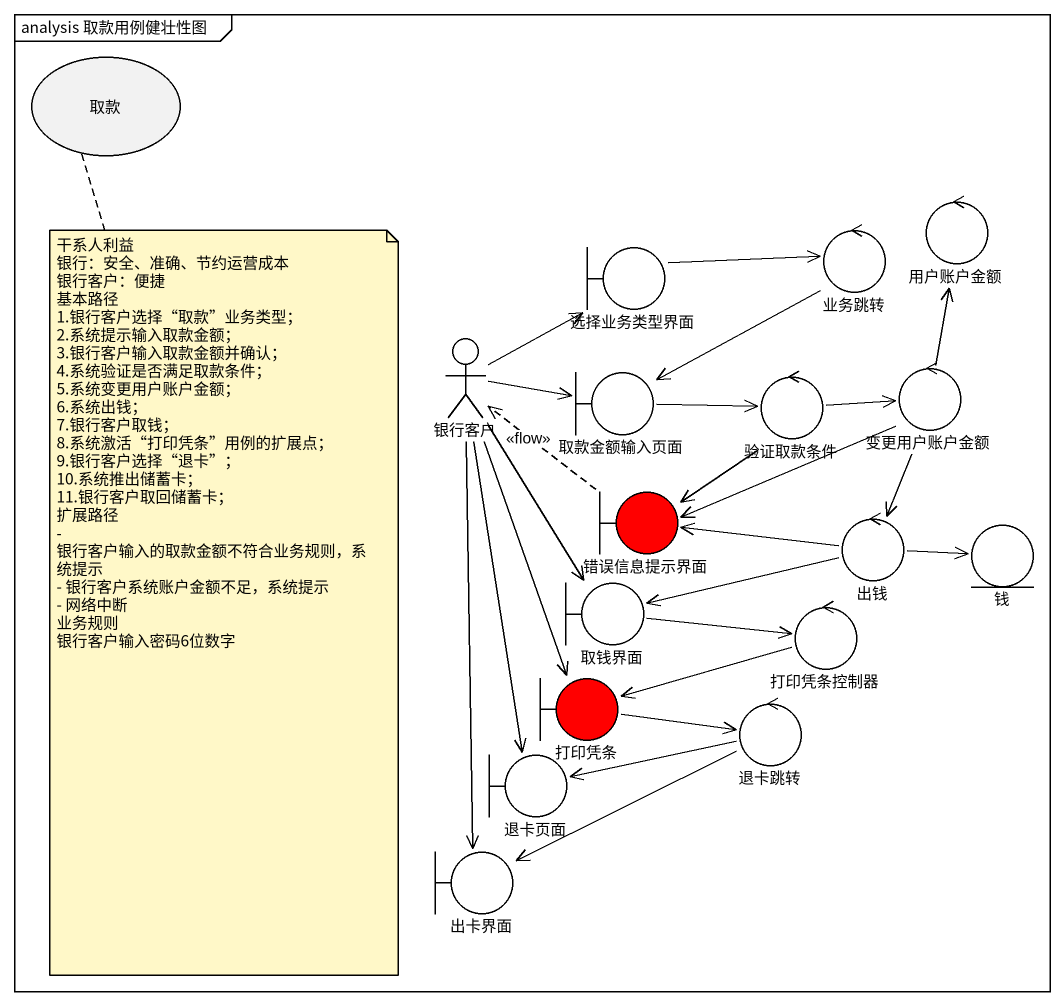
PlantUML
@startuml
mainframe analysis 取款用例健壮性图
usecase 取款
control 用户账户金额
boundary 选择业务类型界面
control 业务跳转
actor 银行客户
boundary 取款金额输入页面
control 验证取款条件
control 变更用户账户金额
boundary 错误信息提示界面 #FF0000
control 出钱
entity 钱
boundary 取钱界面
control 打印凭条控制器
boundary 打印凭条 #FF0000
control 退卡跳转
boundary 退卡页面
boundary 出卡界面
选择业务类型界面 -right-> 业务跳转
业务跳转 --> 取款金额输入页面
银行客户 -up-> 选择业务类型界面
银行客户 -right-> 取款金额输入页面
银行客户 --> 取钱界面
银行客户 --> 打印凭条
银行客户 --> 退卡页面
银行客户 --> 出卡界面
取款金额输入页面 -right-> 验证取款条件
验证取款条件 -right-> 变更用户账户金额
验证取款条件 --> 错误信息提示界面
变更用户账户金额 -up-> 用户账户金额
变更用户账户金额 -left-> 错误信息提示界面
变更用户账户金额 --> 出钱
错误信息提示界面 .up.> 银行客户 : <<flow>>
出钱 -left-> 错误信息提示界面
出钱 -right-> 钱
出钱 -left-> 取钱界面
取钱界面 -right-> 打印凭条控制器
打印凭条控制器 -left-> 打印凭条
打印凭条 -right-> 退卡跳转
退卡跳转 -left-> 退卡页面
退卡跳转 -left-> 出卡界面
note bottom of 取款
  干系人利益
  银行：安全、准确、节约运营成本
  银行客户：便捷
  基本路径
  1.银行客户选择“取款”业务类型；
  2.系统提示输入取款金额；
  3.银行客户输入取款金额并确认；
  4.系统验证是否满足取款条件；
  5.系统变更用户账户金额；
  6.系统出钱；
  7.银行客户取钱；
  8.系统激活“打印凭条”用例的扩展点；
  9.银行客户选择“退卡”；
  10.系统推出储蓄卡；
  11.银行客户取回储蓄卡；
  扩展路径
  - 银行客户输入的取款金额不符合业务规则，系统提示
  - 银行客户系统账户金额不足，系统提示
  - 网络中断
  业务规则
  银行客户输入密码6位数字
end note
@enduml
